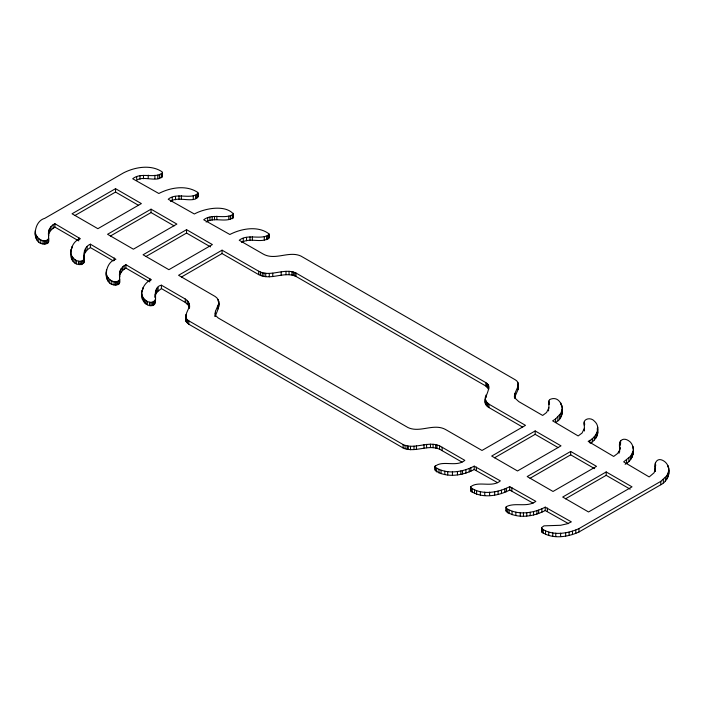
<?xml version="1.0" encoding="UTF-8"?>
<svg xmlns="http://www.w3.org/2000/svg" width="704" height="704" viewBox="0 0 704 704"><rect width="100%" height="100%" fill="white"/><g stroke="black" fill="none" stroke-linecap="round" stroke-linejoin="round"><path stroke-width="1.06" d="M548.882 408.302L548.909 400.981L549.551 399.634C562.672 393.21 567.459 417.542 555.614 422.321L555.614 418.933L560.991 413.151L562.346 408.285M218.759 303.556L215.477 311.282L215.09 316.474C217.527 310.649 222.385 300.925 215.063 296.437L178.578 275.282L222.068 250.175L258.702 271.234C270.565 277.543 284.134 267.52 296.023 273.046L485.866 382.65C495.114 388.467 477.532 401.359 489.007 407.59L522.685 427.117M218.759 306.944L218.83 301.514M485.241 402.503L485.302 397.082M119.011 283.888L119.011 280.5L119.654 279.154L119.654 282.542L119.011 283.888C102.978 290.374 102.362 262.636 115.914 259.274L90.394 244.191C82.254 247.491 84.621 256.696 83.503 263.384C67.531 269.922 66.871 242.176 80.406 238.779L54.886 223.687C50.107 225.861 47.678 230.912 48.594 236.025L48.972 229.909M83.503 263.384L84.146 262.046L84.146 257.409M189.473 308.317C190.142 304.621 188.716 300.846 185.293 299.033L161.41 285.19C149.415 287.584 161.753 306.997 149.503 305.606C137.166 302.104 140.606 283.395 151.413 279.778L125.902 264.695C121.167 266.86 118.712 271.929 119.61 277.024L119.988 270.908M141.75 296.666L141.882 294.765M625.143 464.288C633.098 460.486 636.372 448.826 630.397 442.103C623.753 436.04 617.478 440.097 619.951 449.046M633.125 454.59L633.327 448.351M655.327 462.994L655.477 471.381C653.277 464.262 656.559 455.699 664.629 461.516C672.258 467.641 669.196 480.682 660.801 484.748L579.005 531.969C567.723 537.134 552.578 539.431 541.869 532.136L541.605 527.56L543.981 525.853L560.586 525.29L567.354 523.758L571.358 521.875L545.23 507.144C533.694 513.216 517.651 515.786 506.361 508.244L506.246 506.704C515.064 502.075 527.076 507.822 535.85 501.371L509.722 486.64C498.186 492.712 482.117 495.352 470.853 487.749L470.562 486.939C477.954 480.401 491.938 488.048 500.342 480.876L474.214 466.145C462.669 472.217 446.618 474.83 435.354 467.245L435.054 466.444C442.341 459.756 456.412 467.535 464.834 460.372L442.147 447.278C430.047 439.234 415.562 450.234 403.084 444.55L188.822 320.839C182.257 317.337 188.54 310.596 189.473 305.774M541.578 531.326L541.605 527.56M106.216 275.238L106.445 269.931M462 462.123L442.147 450.666C430.047 442.622 415.562 453.622 403.084 447.938L188.822 324.227L185.997 321.244L185.97 317.926M47.995 242.889L47.995 239.501L48.638 238.154L48.638 241.542L47.995 242.889C31.997 249.48 31.337 221.918 44.722 218.372L123.499 172.894C134.974 167.015 151.034 164.226 162.193 171.89L162.483 172.691C155.056 179.291 141.178 171.618 132.713 178.763L158.84 193.494C170.368 187.458 186.437 184.782 197.701 192.386L197.991 193.195C191.356 200.209 176.431 191.954 168.212 199.258L194.348 213.99C204.644 208.384 225.271 204.318 233.473 214.078C225.315 219.903 212.388 212.907 203.72 219.762L229.856 234.494C241.375 228.51 258.034 225.535 268.919 233.798L268.981 234.573C260.902 240.486 247.826 233.314 239.228 240.258L263.199 254.047C275.176 260.876 288.913 250.483 300.978 256.089L515.249 379.79C522.984 384.261 512.873 391.846 514.589 398.244L514.897 393.36M514.897 396.748L518.091 389.488L518.355 384.076M84.102 256.529L84.48 250.413M155.496 291.412L155.118 297.528L155.118 294.14M619.59 451.915L619.925 441.98M655.477 467.993L654.139 472.727L649.185 476.942L623.665 461.859L630.696 456.113L633.125 451.202M35.2 234.238L35.534 232.311M514.589 394.856L515.557 398.622L518.778 401.606L542.661 415.439L546.568 412.509L548.865 407.862M136.708 176.871L136.708 180.259C143.202 174.724 163.557 185.073 162.483 172.691M170.614 201.52C177.602 194.902 199.531 205.982 197.991 193.195M497.578 482.671L474.214 469.533C462.669 475.614 446.618 478.218 435.354 470.633L435.23 465.705M568.594 523.67L545.23 510.532C533.694 516.604 517.651 519.174 506.361 511.632L506.246 510.092M619.59 450.226L617.584 453.508L613.677 456.438L588.157 441.355C595.707 438.196 601.841 427.372 594.264 421.027C590.647 416.786 581.988 418.678 584.32 425.383L584.778 423.931M590.63 443.124C595.118 440.273 598.602 435.266 597.784 429.739M541.578 527.938L541.869 528.748C552.578 536.043 567.723 533.746 579.005 528.581L660.801 481.36L666.917 475.631L668.8 470.738M154.792 303.978L155.258 299.138M655.327 466.391L655.794 464.93M48.972 233.297L50.97 230.014L54.886 227.084L54.886 223.687M155.496 294.8L156.93 292.151L161.41 288.578L161.41 285.19M84.48 253.801L87.12 249.894L90.394 247.579L90.394 244.191M119.988 274.296L122.628 270.389L125.902 268.083L125.902 264.695M549.551 403.022L548.909 404.369L548.909 400.981M619.925 445.368L620.567 444.022L620.567 440.634M206.122 222.015C214.368 216.718 226.125 223.186 233.473 217.466L233.473 214.078M241.63 242.519C249.806 237.107 261.721 243.778 268.981 237.961L268.981 234.573M141.75 293.278C141.759 299.077 150.102 305.545 154.792 300.59M35.2 230.85C34.742 236.914 42.592 243.778 47.995 239.501M70.734 252.278C70.919 258.007 78.399 264.088 83.503 259.996M106.216 271.85C105.75 277.913 113.599 284.777 119.011 280.5M555.614 418.933L552.649 420.86L578.169 435.943L582.076 433.013L584.373 428.358L584.373 430.901M115.544 188.672L72.054 213.778L97.874 228.686L141.363 203.579L115.544 188.672L115.544 192.06L74.888 215.53M151.052 209.176L107.562 234.282L133.382 249.19L176.871 224.083L151.052 209.176L151.052 212.564L110.396 236.034M186.56 229.671L143.07 254.778L168.89 269.685L212.379 244.578L186.56 229.671L186.56 233.059L145.904 256.529M181.412 277.033L222.068 253.563L258.702 274.622C270.565 280.931 284.134 270.908 296.023 276.434L485.866 386.038L488.761 389.215L488.761 385.818M535.172 430.945L491.682 456.051L517.51 470.958L561 445.852L535.172 430.945L535.172 434.333L494.525 457.802M570.68 451.449L527.19 476.555L553.018 491.462L596.508 466.356L570.68 451.449L570.68 454.837L530.033 478.306M606.188 471.944L562.698 497.05L588.526 511.966L632.016 486.851L606.188 471.944L606.188 475.332L565.541 498.802M470.562 486.939L470.853 491.137C482.117 498.74 498.186 496.1 509.722 490.028L533.086 503.166M115.544 192.06L138.6 205.374M151.052 212.564L174.108 225.87M186.56 233.059L210.54 246.902M535.172 434.333L558.228 447.647M570.68 454.837L594.66 468.679M606.188 475.332L630.168 489.174M485.241 399.115L486.71 402.178L489.007 404.202L525.492 425.357L482.002 450.463L445.359 429.396C433.479 423.069 419.954 433.136 408.038 427.583L218.205 317.979L215.697 315.638L215.09 313.086M161.41 288.578L185.293 302.421L188.505 305.404L189.429 307.657L189.429 304.269M90.394 247.579L113.362 260.885M125.902 268.083L149.785 281.917M54.886 227.084L78.769 240.918M517.757 385.546L518.355 387.464M197.991 196.583L197.701 192.386M162.193 175.278L162.483 176.079M597.23 428.604L597.784 433.127M218.574 303.882L218.83 304.902M562.118 409.86L562.346 411.673M268.981 237.961L268.919 233.798M233.473 217.466L233.411 213.294M668.8 474.126L668.721 467.949M584.32 421.995L584.364 430.69M119.61 273.636L119.654 282.542M48.594 232.637L48.638 241.542M667.902 465.406L667.902 467.095M667.999 473.66L667.999 477.048M666.917 475.631L666.917 479.019M665.368 477.585L665.368 480.973M663.335 479.503L663.335 482.891M660.801 481.36L660.801 484.748M633.019 446.565L633.019 448.263M632.007 454.15L632.007 457.538M630.696 456.113L630.696 459.501M628.91 458.049L628.91 461.437M626.622 459.932L626.622 463.329M619.969 447.498L619.969 449.187M619.027 451.563L619.027 453.262M597.705 426.95L597.705 430.338M596.983 432.661L596.983 436.049M595.901 434.632L595.901 438.02M594.352 436.586L594.352 439.974M592.319 438.504L592.319 441.892M589.785 440.352L589.785 442.895M579.005 528.581L579.005 531.969M575.784 530.05L575.784 533.438M572.475 531.221L572.475 534.609M569.087 532.11L569.087 535.506M565.673 532.734L565.673 536.122M562.003 405.566L562.003 407.264M561.845 411.18L561.845 414.568M560.965 403.137L560.965 404.826M560.991 413.151L560.991 416.539M560.613 533.201L560.613 536.589M559.68 415.114L559.68 418.502M557.894 417.05L557.894 420.438M555.773 533.157L555.773 536.545M552.781 532.884L552.781 536.272M548.777 532.162L548.777 535.55M548.574 409.226L548.574 410.916M547.386 508.086L547.386 511.474M545.53 531.168L545.53 534.556M545.23 507.144L545.23 510.532M543.189 529.989L543.189 533.377M541.904 508.851L541.904 512.239M541.869 528.748L541.869 532.136M538.63 510.171L538.63 513.559M536.967 510.717L536.967 514.114M533.579 511.614L533.579 515.002M530.165 512.239L530.165 515.627M526.777 512.609L526.777 515.997M523.459 512.741L523.459 516.129M520.265 512.653L520.265 516.041M518.074 382.782L518.091 389.488M515.865 512.178L515.865 515.566M512.098 511.359L512.098 514.747M511.878 487.582L511.878 490.97M509.722 486.64L509.722 490.028M509.133 510.294L509.133 513.682M507.681 509.494L507.681 512.882M506.396 488.347L506.396 491.744M506.246 506.704L506.361 511.632M506.07 507.443L506.07 510.831M504.768 489.042L504.768 492.439M501.459 490.222L501.459 493.61M498.071 491.11L498.071 494.498M494.666 491.735L494.666 495.123M489.597 492.202L489.597 495.59M489.007 404.202L489.007 407.59M488.365 384.991L488.365 388.379M487.766 384.19L487.766 387.578M487.714 403.19L487.714 406.578M486.93 383.407L486.93 386.795M486.71 402.178L486.71 405.566M485.866 382.65L485.866 386.038M485.91 395.102L485.91 397.646M485.98 401.157L485.98 404.545M485.496 400.136L485.496 403.524M484.757 492.158L484.757 495.546M480.357 491.682L480.357 495.07M476.59 490.864L476.59 494.252M476.37 467.086L476.37 470.474M474.514 490.169L474.514 493.557M474.214 466.145L474.214 469.533M472.173 488.99L472.173 492.378M470.888 467.852L470.888 471.24M470.853 487.749L470.853 491.137M469.269 468.547L469.269 471.935M465.951 469.718L465.951 473.106M462.563 470.615L462.563 474.003M460.865 470.958L460.865 474.346M457.45 471.451L457.45 474.839M452.443 471.742L452.443 475.13M447.726 471.539L447.726 474.927M444.849 471.178L444.849 474.566M442.147 447.278L442.147 450.666M441.082 470.36L441.082 473.748M439.578 445.984L439.578 449.372M439.006 469.665L439.006 473.053M436.99 445.06L436.99 448.448M436.665 468.494L436.665 471.882M435.697 444.726L435.697 448.114M435.354 467.245L435.354 470.633M435.054 466.444L435.054 469.832M433.092 444.303L433.092 447.691M430.487 444.154L430.487 447.542M426.589 444.347L426.589 447.735M424.002 444.664L424.002 448.052M416.434 445.887L416.434 449.275M414.005 446.186L414.005 449.574M410.502 446.345L410.502 449.733M408.258 446.178L408.258 449.566M407.176 446.002L407.176 449.39M405.082 445.421L405.082 448.809M403.084 444.55L403.084 447.938M296.023 273.046L296.023 276.434M294.721 272.43L294.721 275.818M293.366 271.955L293.366 275.343M291.975 271.603L291.975 274.991M289.054 271.269L289.054 274.657M285.991 271.33L285.991 274.718M281.178 271.938L281.178 275.326M272.756 273.231L272.756 276.619M269.271 273.442L269.271 276.83M268.585 235.268L268.585 238.656M267.784 235.849L267.784 239.237M266.614 236.28L266.614 239.668M265.734 273.266L265.734 276.654M264.282 236.65L264.282 240.038M263.974 272.985L263.974 276.373M262.214 272.562L262.214 275.95M260.454 271.982L260.454 275.37M258.702 271.234L258.702 274.622M252.366 236.676L252.366 240.064M250.008 236.843L250.008 240.231M246.532 237.398L246.532 240.786M243.232 238.374L243.232 241.762M233.077 214.764L233.077 218.161M232.276 215.345L232.276 218.733M230.402 215.943L230.402 219.331M228.774 216.154L228.774 219.542M222.068 250.175L222.068 253.563M218.09 299.473L218.09 301.171M218.152 305.536L218.152 308.924M216.858 216.181L216.858 219.569M215.477 311.282L215.477 314.67M215.31 314.811L215.31 316.51M214.5 216.348L214.5 219.736M212.168 216.674L212.168 220.062M209.906 217.175L209.906 220.563M207.724 217.87L207.724 221.258M197.824 193.934L197.824 197.322M197.569 194.269L197.569 197.657M196.768 194.85L196.768 198.238M195.598 195.281L195.598 198.669M193.266 195.65L193.266 199.038M189.244 303.521L189.244 306.909M188.822 320.839L188.822 324.227M188.505 302.016L188.505 305.404M187.299 319.686L187.299 323.074M187.211 300.52L187.211 303.908M186.305 318.481L186.305 321.869M185.97 314.538L185.997 321.244M185.706 316.562L185.706 319.95M185.293 299.033L185.293 302.421M181.35 195.677L181.35 199.065M178.992 195.844L178.992 199.232M175.516 196.398L175.516 199.786M172.216 197.375L172.216 200.763M162.316 173.43L162.316 176.818M162.07 173.765L162.07 177.153M161.26 174.346L161.26 177.734M159.386 174.944L159.386 178.332M158.136 287.505L158.136 290.893M157.766 175.155L157.766 178.543M156.93 288.763L156.93 292.151M156.059 290.066L156.059 293.454M154.906 175.243L154.906 178.631M154.167 301.365L154.167 304.753M153.287 301.937L153.287 305.325M152.178 302.289L152.178 305.677M150.894 302.386L150.894 305.774M149.785 278.529L149.785 281.072M149.503 302.218L149.503 305.606M148.21 175.129L148.21 178.517M147.347 301.453L147.347 304.841M145.966 300.617L145.966 304.005M144.69 299.534L144.69 302.922M143.581 298.223L143.581 301.62M143.484 175.349L143.484 178.737M143.07 287.487L143.07 289.177M142.34 295.918L142.34 299.306M141.953 290.426L141.953 292.125M140.008 175.903L140.008 179.291M124.142 265.813L124.142 269.201M122.628 267.001L122.628 270.389M120.947 268.91L120.947 272.298M117.779 281.433L117.779 284.821M116.67 281.785L116.67 285.173M115.394 281.882L115.394 285.27M114.277 258.034L114.277 260.568M113.995 281.714L113.995 285.102M111.839 280.949L111.839 284.346M109.798 279.602L109.798 282.99M108.073 277.728L108.073 281.116M107.184 276.232L107.184 279.62M106.357 273.689L106.357 277.077M87.12 246.506L87.12 249.894M85.439 248.406L85.439 251.794M84.242 255.781L84.146 262.046M82.271 260.938L82.271 264.326M81.162 261.281L81.162 264.678M79.886 261.386L79.886 264.774M78.769 237.53L78.769 240.073M78.487 261.21L78.487 264.607M76.331 260.454L76.331 263.842M74.95 259.618L74.95 263.006M73.093 257.902L73.093 261.298M72.063 246.488L72.063 248.178M72.09 256.502L72.09 259.89M71.324 254.918L71.324 258.306M70.937 249.427L70.937 251.97M53.126 224.814L53.126 228.202M50.97 226.626L50.97 230.014M49.535 228.562L49.535 231.959M46.763 240.434L46.763 243.822M45.654 240.786L45.654 244.174M44.378 240.882L44.378 244.27M42.979 240.715L42.979 244.103M40.823 239.95L40.823 243.338M38.782 238.603L38.782 241.991M37.057 236.729L37.057 240.117M36.168 235.233L36.168 238.621M35.341 232.69L35.341 236.078"/></g></svg>
